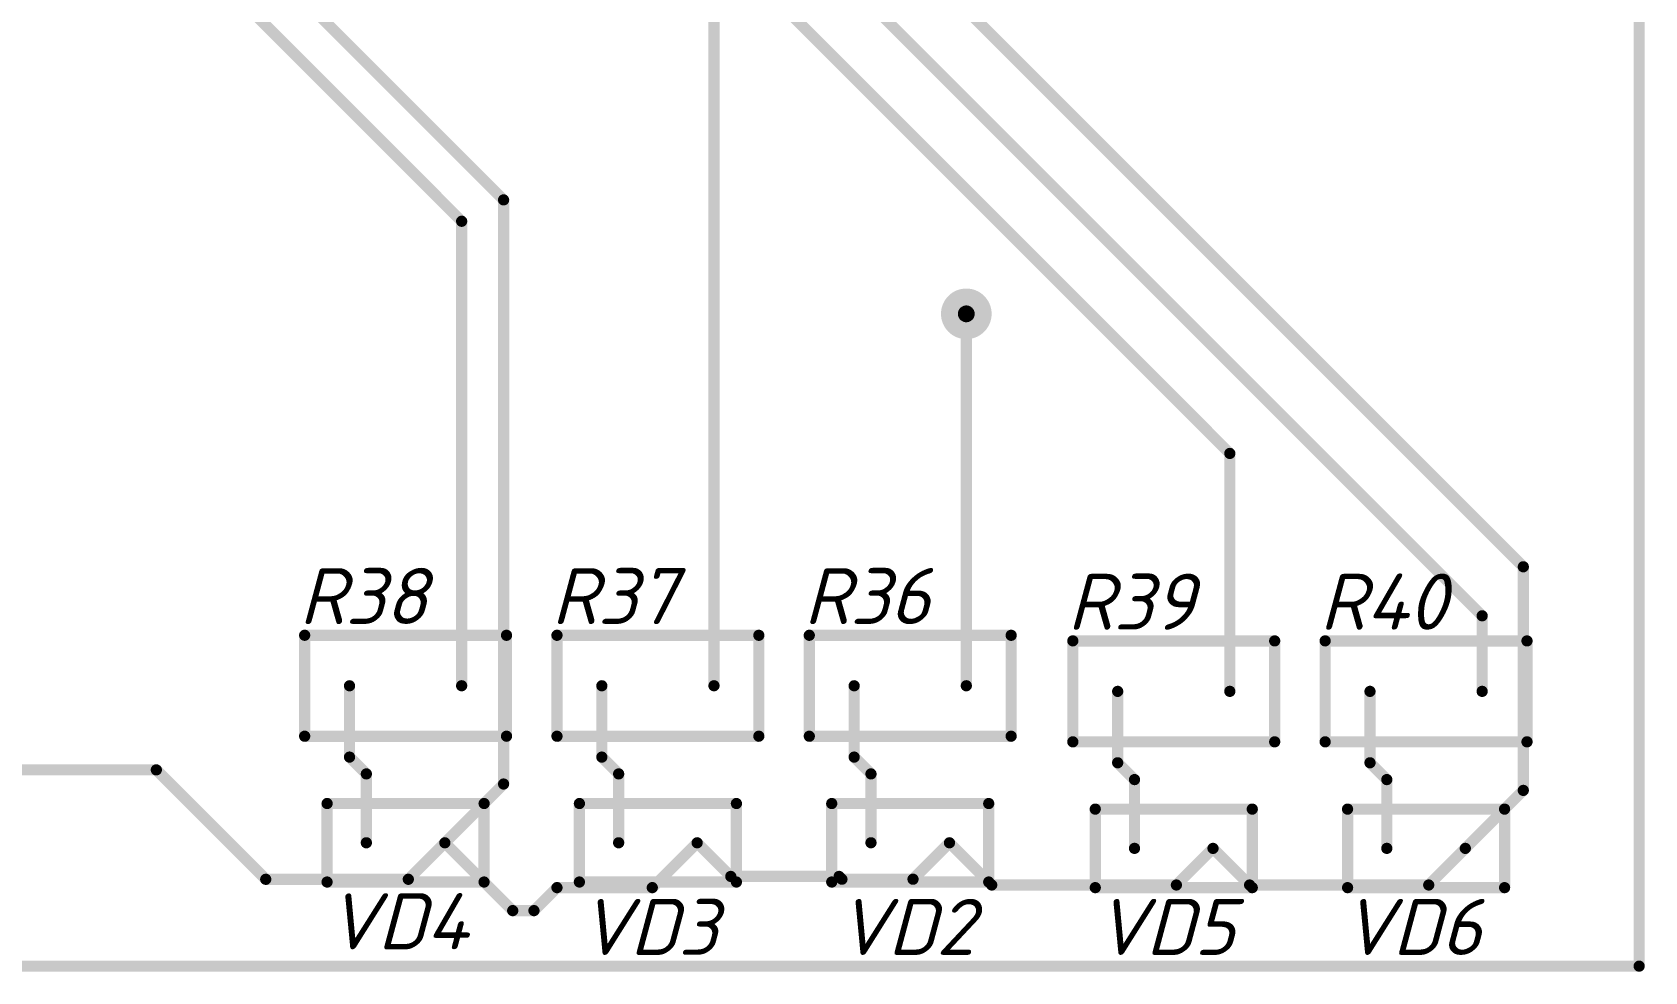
# Model space of a CAD drawing. Header units: millimetres. Extents: x -578 to 740, y 82 to 629.
# Drawn here: x 80.4 to 137.9, y 302.3 to 335.8 of the extents above; entities that cross this region are included whole.
import ezdxf

# ---------------------------------------------------------------- set-up
doc = ezdxf.new("R2010")
doc.units = ezdxf.units.MM
doc.header["$LTSCALE"] = 0.5
doc.layers.get('0').update_dxf_attribs({"lineweight": 60})
doc.layers.add('TopOverlay', color=2, linetype='Continuous')
doc.styles.get("Standard").update_dxf_attribs({"font": 'isocpeui.ttf', "width": 0.9})

# ---------------------------------------------------------------- blocks, each defined once
blk = doc.blocks.new('CH0805R_77')
at = {"layer": 'TopOverlay', "const_width": 0.1999996}
for points in [[(1.79997608, 0.90000836), (-1.80001672, 0.90000836)], [(-1.80001672, 0.90000836), (-1.80001672, -0.89998804)], [(1.79997608, 0.90000836), (1.79997608, -0.89998804)], [(1.79997608, -0.89998804), (-1.80001672, -0.89998804)]]:
    blk.add_lwpolyline(points, dxfattribs=at)
at = {"layer": 'TopOverlay', "const_width": 0.0999998}
for points in [[(-1.85001662, 0.90000836, 1), (-1.75001682, 0.90000836, 1)], [(-1.85001662, 0.90000836, 1), (-1.75001682, 0.90000836, 1)], [(1.74997618, 0.90000836, 1), (1.84997598, 0.90000836, 1)], [(1.74997618, 0.90000836, 1), (1.84997598, 0.90000836, 1)], [(-1.85001662, -0.89998804, 1), (-1.75001682, -0.89998804, 1)], [(-1.85001662, -0.89998804, 1), (-1.75001682, -0.89998804, 1)], [(1.74997618, -0.89998804, 1), (1.84997598, -0.89998804, 1)], [(1.74997618, -0.89998804, 1), (1.84997598, -0.89998804, 1)]]:
    blk.add_lwpolyline(points, format="xyb", close=True, dxfattribs=at)
blk = doc.blocks.new('CH0805R_78')
at = {"layer": 'TopOverlay', "const_width": 0.1999996}
for points in [[(1.79999132, 0.90000836), (-1.80000148, 0.90000836)], [(-1.80000148, 0.90000836), (-1.80000148, -0.89998804)], [(1.79999132, 0.90000836), (1.79999132, -0.89998804)], [(1.79999132, -0.89998804), (-1.80000148, -0.89998804)]]:
    blk.add_lwpolyline(points, dxfattribs=at)
at = {"layer": 'TopOverlay', "const_width": 0.0999998}
for points in [[(-1.85000138, 0.90000836, 1), (-1.75000158, 0.90000836, 1)], [(-1.85000138, 0.90000836, 1), (-1.75000158, 0.90000836, 1)], [(1.74999142, 0.90000836, 1), (1.84999122, 0.90000836, 1)], [(1.74999142, 0.90000836, 1), (1.84999122, 0.90000836, 1)], [(-1.85000138, -0.89998804, 1), (-1.75000158, -0.89998804, 1)], [(-1.85000138, -0.89998804, 1), (-1.75000158, -0.89998804, 1)], [(1.74999142, -0.89998804, 1), (1.84999122, -0.89998804, 1)], [(1.74999142, -0.89998804, 1), (1.84999122, -0.89998804, 1)]]:
    blk.add_lwpolyline(points, format="xyb", close=True, dxfattribs=at)
blk = doc.blocks.new('CH0805R_79')
at = {"layer": 'TopOverlay', "const_width": 0.1999996}
for points in [[(1.8000091, 0.90000836), (-1.7999837, 0.90000836)], [(-1.7999837, 0.90000836), (-1.7999837, -0.89998804)], [(1.8000091, 0.90000836), (1.8000091, -0.89998804)], [(1.8000091, -0.89998804), (-1.7999837, -0.89998804)]]:
    blk.add_lwpolyline(points, dxfattribs=at)
at = {"layer": 'TopOverlay', "const_width": 0.0999998}
for points in [[(-1.8499836, 0.90000836, 1), (-1.7499838, 0.90000836, 1)], [(-1.8499836, 0.90000836, 1), (-1.7499838, 0.90000836, 1)], [(1.7500092, 0.90000836, 1), (1.850009, 0.90000836, 1)], [(1.7500092, 0.90000836, 1), (1.850009, 0.90000836, 1)], [(-1.8499836, -0.89998804, 1), (-1.7499838, -0.89998804, 1)], [(-1.8499836, -0.89998804, 1), (-1.7499838, -0.89998804, 1)], [(1.7500092, -0.89998804, 1), (1.850009, -0.89998804, 1)], [(1.7500092, -0.89998804, 1), (1.850009, -0.89998804, 1)]]:
    blk.add_lwpolyline(points, format="xyb", close=True, dxfattribs=at)
blk = doc.blocks.new('CH0805R_80')
at = {"layer": 'TopOverlay', "const_width": 0.1999996}
for points in [[(1.80001164, 0.89998296), (-1.79998116, 0.89998296)], [(-1.79998116, 0.89998296), (-1.79998116, -0.9000134399999999)], [(1.80001164, 0.89998296), (1.80001164, -0.9000134399999999)], [(1.80001164, -0.9000134399999999), (-1.79998116, -0.9000134399999999)]]:
    blk.add_lwpolyline(points, dxfattribs=at)
at = {"layer": 'TopOverlay', "const_width": 0.0999998}
for points in [[(-1.84998106, 0.89998296, 1), (-1.74998126, 0.89998296, 1)], [(-1.84998106, 0.89998296, 1), (-1.74998126, 0.89998296, 1)], [(1.75001174, 0.89998296, 1), (1.85001154, 0.89998296, 1)], [(1.75001174, 0.89998296, 1), (1.85001154, 0.89998296, 1)], [(-1.84998106, -0.9000134399999999, 1), (-1.74998126, -0.9000134399999999, 1)], [(-1.84998106, -0.9000134399999999, 1), (-1.74998126, -0.9000134399999999, 1)], [(1.75001174, -0.9000134399999999, 1), (1.85001154, -0.9000134399999999, 1)], [(1.75001174, -0.9000134399999999, 1), (1.85001154, -0.9000134399999999, 1)]]:
    blk.add_lwpolyline(points, format="xyb", close=True, dxfattribs=at)
blk = doc.blocks.new('CH0805R_81')
at = {"layer": 'TopOverlay', "const_width": 0.1999996}
for points in [[(1.79999132, 0.89998296), (-1.80000148, 0.89998296)], [(-1.80000148, 0.89998296), (-1.80000148, -0.9000134399999999)], [(1.79999132, 0.89998296), (1.79999132, -0.9000134399999999)], [(1.79999132, -0.9000134399999999), (-1.80000148, -0.9000134399999999)]]:
    blk.add_lwpolyline(points, dxfattribs=at)
at = {"layer": 'TopOverlay', "const_width": 0.0999998}
for points in [[(-1.85000138, 0.89998296, 1), (-1.75000158, 0.89998296, 1)], [(-1.85000138, 0.89998296, 1), (-1.75000158, 0.89998296, 1)], [(1.74999142, 0.89998296, 1), (1.84999122, 0.89998296, 1)], [(1.74999142, 0.89998296, 1), (1.84999122, 0.89998296, 1)], [(-1.85000138, -0.9000134399999999, 1), (-1.75000158, -0.9000134399999999, 1)], [(-1.85000138, -0.9000134399999999, 1), (-1.75000158, -0.9000134399999999, 1)], [(1.74999142, -0.9000134399999999, 1), (1.84999122, -0.9000134399999999, 1)], [(1.74999142, -0.9000134399999999, 1), (1.84999122, -0.9000134399999999, 1)]]:
    blk.add_lwpolyline(points, format="xyb", close=True, dxfattribs=at)
blk = doc.blocks.new('CH0603LB_82')
at = {"layer": 'TopOverlay', "const_width": 0.1999996}
for points in [[(-1.39997688, 0.6999935199999999), (1.40001752, 0.6999935199999999)], [(-1.39997688, -0.7000036799999999), (-1.39997688, 0.6999935199999999)], [(1.40001752, -0.7000036799999999), (1.40001752, 0.6999935199999999)], [(-1.39997688, -0.7000036799999999), (1.40001752, -0.7000036799999999)]]:
    blk.add_lwpolyline(points, dxfattribs=at)
at = {"layer": 'TopOverlay', "const_width": 0.0999998}
for points in [[(-1.44997678, 0.6999935199999999, 1), (-1.34997698, 0.6999935199999999, 1)], [(-1.44997678, 0.6999935199999999, 1), (-1.34997698, 0.6999935199999999, 1)], [(1.35001762, 0.6999935199999999, 1), (1.45001742, 0.6999935199999999, 1)], [(1.35001762, 0.6999935199999999, 1), (1.45001742, 0.6999935199999999, 1)], [(-1.44997678, -0.7000036799999999, 1), (-1.34997698, -0.7000036799999999, 1)], [(-1.44997678, -0.7000036799999999, 1), (-1.34997698, -0.7000036799999999, 1)], [(1.35001762, -0.7000036799999999, 1), (1.45001742, -0.7000036799999999, 1)], [(1.35001762, -0.7000036799999999, 1), (1.45001742, -0.7000036799999999, 1)]]:
    blk.add_lwpolyline(points, format="xyb", close=True, dxfattribs=at)
blk = doc.blocks.new('CH0603LB_83')
at = {"layer": 'TopOverlay', "const_width": 0.1999996}
for points in [[(-1.39999212, 0.6999935199999999), (1.40000228, 0.6999935199999999)], [(-1.39999212, -0.7000036799999999), (-1.39999212, 0.6999935199999999)], [(1.40000228, -0.7000036799999999), (1.40000228, 0.6999935199999999)], [(-1.39999212, -0.7000036799999999), (1.40000228, -0.7000036799999999)]]:
    blk.add_lwpolyline(points, dxfattribs=at)
at = {"layer": 'TopOverlay', "const_width": 0.0999998}
for points in [[(-1.44999202, 0.6999935199999999, 1), (-1.34999222, 0.6999935199999999, 1)], [(-1.44999202, 0.6999935199999999, 1), (-1.34999222, 0.6999935199999999, 1)], [(1.35000238, 0.6999935199999999, 1), (1.45000218, 0.6999935199999999, 1)], [(1.35000238, 0.6999935199999999, 1), (1.45000218, 0.6999935199999999, 1)], [(-1.44999202, -0.7000036799999999, 1), (-1.34999222, -0.7000036799999999, 1)], [(-1.44999202, -0.7000036799999999, 1), (-1.34999222, -0.7000036799999999, 1)], [(1.35000238, -0.7000036799999999, 1), (1.45000218, -0.7000036799999999, 1)], [(1.35000238, -0.7000036799999999, 1), (1.45000218, -0.7000036799999999, 1)]]:
    blk.add_lwpolyline(points, format="xyb", close=True, dxfattribs=at)
blk = doc.blocks.new('CH0603LB_84')
at = {"layer": 'TopOverlay', "const_width": 0.1999996}
for points in [[(-1.4000099, 0.6999935199999999), (1.3999845, 0.6999935199999999)], [(-1.4000099, -0.7000036799999999), (-1.4000099, 0.6999935199999999)], [(1.3999845, -0.7000036799999999), (1.3999845, 0.6999935199999999)], [(-1.4000099, -0.7000036799999999), (1.3999845, -0.7000036799999999)]]:
    blk.add_lwpolyline(points, dxfattribs=at)
at = {"layer": 'TopOverlay', "const_width": 0.0999998}
for points in [[(-1.4500098, 0.6999935199999999, 1), (-1.35001, 0.6999935199999999, 1)], [(-1.4500098, 0.6999935199999999, 1), (-1.35001, 0.6999935199999999, 1)], [(1.3499846, 0.6999935199999999, 1), (1.4499844, 0.6999935199999999, 1)], [(1.3499846, 0.6999935199999999, 1), (1.4499844, 0.6999935199999999, 1)], [(-1.4500098, -0.7000036799999999, 1), (-1.35001, -0.7000036799999999, 1)], [(-1.4500098, -0.7000036799999999, 1), (-1.35001, -0.7000036799999999, 1)], [(1.3499846, -0.7000036799999999, 1), (1.4499844, -0.7000036799999999, 1)], [(1.3499846, -0.7000036799999999, 1), (1.4499844, -0.7000036799999999, 1)]]:
    blk.add_lwpolyline(points, format="xyb", close=True, dxfattribs=at)
blk = doc.blocks.new('CH0603LB_85')
at = {"layer": 'TopOverlay', "const_width": 0.1999996}
for points in [[(-1.40001244, 0.70001892), (1.39998196, 0.70001892)], [(-1.40001244, -0.69997828), (-1.40001244, 0.70001892)], [(1.39998196, -0.69997828), (1.39998196, 0.70001892)], [(-1.40001244, -0.69997828), (1.39998196, -0.69997828)]]:
    blk.add_lwpolyline(points, dxfattribs=at)
at = {"layer": 'TopOverlay', "const_width": 0.0999998}
for points in [[(-1.45001234, 0.70001892, 1), (-1.35001254, 0.70001892, 1)], [(-1.45001234, 0.70001892, 1), (-1.35001254, 0.70001892, 1)], [(1.34998206, 0.70001892, 1), (1.44998186, 0.70001892, 1)], [(1.34998206, 0.70001892, 1), (1.44998186, 0.70001892, 1)], [(-1.45001234, -0.69997828, 1), (-1.35001254, -0.69997828, 1)], [(-1.45001234, -0.69997828, 1), (-1.35001254, -0.69997828, 1)], [(1.34998206, -0.69997828, 1), (1.44998186, -0.69997828, 1)], [(1.34998206, -0.69997828, 1), (1.44998186, -0.69997828, 1)]]:
    blk.add_lwpolyline(points, format="xyb", close=True, dxfattribs=at)
blk = doc.blocks.new('CH0603LB_86')
at = {"layer": 'TopOverlay', "const_width": 0.1999996}
for points in [[(-1.39999212, 0.70001892), (1.40000228, 0.70001892)], [(-1.39999212, -0.69997828), (-1.39999212, 0.70001892)], [(1.40000228, -0.69997828), (1.40000228, 0.70001892)], [(-1.39999212, -0.69997828), (1.40000228, -0.69997828)]]:
    blk.add_lwpolyline(points, dxfattribs=at)
at = {"layer": 'TopOverlay', "const_width": 0.0999998}
for points in [[(-1.44999202, 0.70001892, 1), (-1.34999222, 0.70001892, 1)], [(-1.44999202, 0.70001892, 1), (-1.34999222, 0.70001892, 1)], [(1.35000238, 0.70001892, 1), (1.45000218, 0.70001892, 1)], [(1.35000238, 0.70001892, 1), (1.45000218, 0.70001892, 1)], [(-1.44999202, -0.69997828, 1), (-1.34999222, -0.69997828, 1)], [(-1.44999202, -0.69997828, 1), (-1.34999222, -0.69997828, 1)], [(1.35000238, -0.69997828, 1), (1.45000218, -0.69997828, 1)], [(1.35000238, -0.69997828, 1), (1.45000218, -0.69997828, 1)]]:
    blk.add_lwpolyline(points, format="xyb", close=True, dxfattribs=at)

msp = doc.modelspace()

# ---------------------------------------------------------------- linework, layer by layer
at = {"const_width": 0.3999992}
for points in [[(137.7116171045586, 302.499427787962), (137.7116171045586, 462.499412587962)], [(65.28239950455855, 359.495402187962), (95.71159950455854, 329.066202187962)], [(98.62924670455857, 348.476983787962), (132.1116283045586, 314.994602187962)], [(97.76564670455855, 346.131750987962), (123.1115955045586, 320.785802187962)], [(108.9115731045586, 341.410602187962), (133.5796467045586, 316.742528587962)], [(87.31161630455858, 339.723432587962), (97.20684670455859, 329.828202187962)], [(104.7116323045586, 312.499407787962), (104.7116323045586, 337.919016587962)], [(97.20684670455859, 308.994614187962), (97.20684670455859, 329.828202187962)], [(95.71159950455854, 312.499407787962), (95.71159950455854, 329.066202187962)], [(113.7116651045586, 312.499407787962), (113.7116651045586, 325.764202187962)], [(123.1115955045586, 312.299357387962), (123.1115955045586, 320.785802187962)], [(133.5796467045586, 308.767436587962), (133.5796467045586, 316.742528587962)], [(132.1116283045586, 312.299357387962), (132.1116283045586, 314.994602187962)], [(91.71160750455857, 309.955851787962), (91.71160750455857, 312.499407787962)], [(100.7116403045586, 309.955750187962), (100.7116403045586, 312.499407787962)], [(109.7116731045585, 309.955750187962), (109.7116731045585, 312.499407787962)], [(119.1116035045586, 309.752651787962), (119.1116035045586, 312.299357387962)], [(128.1116363045585, 309.752550187962), (128.1116363045585, 312.299357387962)], [(91.71160750455857, 309.955851787962), (92.31165710455855, 309.355802187962)], [(100.7116403045586, 309.955750187962), (101.3115883045585, 309.355802187962)], [(109.7116731045585, 309.955750187962), (110.3116211045586, 309.355802187962)], [(75.15964670455855, 309.499362987962), (84.82048590455855, 309.499362987962)], [(84.82048590455855, 309.499362987962), (88.72324670455856, 305.596602187962)], [(92.31165710455855, 306.899418987962), (92.31165710455855, 309.355802187962)], [(101.3115883045585, 306.899418987962), (101.3115883045585, 309.355802187962)], [(110.3116211045586, 306.899418987962), (110.3116211045586, 309.355802187962)], [(119.1116035045586, 309.752651787962), (119.7116531045585, 309.152602187962)], [(128.1116363045585, 309.752550187962), (128.7115843045585, 309.152602187962)], [(95.11165150455855, 306.899418987962), (97.20684670455859, 308.994614187962)], [(119.7116531045585, 306.699368587962), (119.7116531045585, 309.152602187962)], [(128.7115843045585, 306.699368587962), (128.7115843045585, 309.152602187962)], [(131.5115787045585, 306.699368587962), (133.5796467045586, 308.767436587962)], [(93.80883470455854, 305.596602187962), (95.11165150455855, 306.899418987962)], [(95.11165150455855, 306.899418987962), (97.53206830455855, 304.479002187962)], [(102.5115401845586, 305.299376467962), (104.1115827045585, 306.899418987962)], [(104.1115827045585, 306.899418987962), (105.3116260245586, 305.699375667962)], [(111.8116130245585, 305.599416507962), (113.1116155045585, 306.899418987962)], [(113.1116155045585, 306.899418987962), (114.6176323045586, 305.393402187962)], [(121.2056811045586, 305.393402187962), (122.5116475045585, 306.699368587962)], [(122.5116475045585, 306.699368587962), (123.8176139045586, 305.393402187962)], [(130.2056123045585, 305.393402187962), (131.5115787045585, 306.699368587962)], [(88.72324670455856, 305.596602187962), (93.80883470455854, 305.596602187962)], [(98.29124890455859, 304.479002187962), (99.11162318455854, 305.299376467962)], [(99.11162318455854, 305.299376467962), (102.5115401845586, 305.299376467962)], [(105.3116260245586, 305.699375667962), (109.1752657445585, 305.699375667962)], [(109.1752657445585, 305.699375667962), (109.2752249045586, 305.599416507962)], [(109.2752249045586, 305.599416507962), (111.8116130245585, 305.599416507962)], [(114.6176323045586, 305.393402187962), (121.2056811045586, 305.393402187962)], [(123.8176139045586, 305.393402187962), (130.2056123045585, 305.393402187962)], [(97.53206830455855, 304.479002187962), (98.29124890455859, 304.479002187962)], [(-62.28838929544142, 302.499427787962), (137.7116171045586, 302.499427787962)]]:
    msp.add_lwpolyline(points, dxfattribs=at)
for points, const_width in [([(97.10684690455855, 329.828202187962, 1), (97.30684650455856, 329.828202187962, 1)], 0.1999996), ([(97.10684690455855, 329.828202187962, 1), (97.30684650455856, 329.828202187962, 1)], 0.1999996), ([(95.61159970455856, 329.066202187962, 1), (95.81159930455857, 329.066202187962, 1)], 0.1999996), ([(95.61159970455856, 329.066202187962, 1), (95.81159930455857, 329.066202187962, 1)], 0.1999996), ([(113.2600632645585, 325.764202187962, 1), (114.1632669445585, 325.764202187962, 1)], 0.9031986), ([(113.3616632645586, 325.764202187962, 1), (114.0616669445586, 325.764202187962, 1)], 0.6999985999999999), ([(113.5616679445586, 325.764202187962, 1), (113.8616622645586, 325.764202187962, 1)], 0.2999994), ([(113.6116653045586, 325.764202187962, 1), (113.8116649045585, 325.764202187962, 1)], 0.1999996), ([(123.0115957045585, 320.785802187962, 1), (123.2115953045586, 320.785802187962, 1)], 0.1999996), ([(123.0115957045585, 320.785802187962, 1), (123.2115953045586, 320.785802187962, 1)], 0.1999996), ([(133.4796469045585, 316.742528587962, 1), (133.6796465045585, 316.742528587962, 1)], 0.1999996), ([(133.4796469045585, 316.742528587962, 1), (133.6796465045585, 316.742528587962, 1)], 0.1999996), ([(132.0116285045585, 314.994602187962, 1), (132.2116281045585, 314.994602187962, 1)], 0.1999996), ([(132.0116285045585, 314.994602187962, 1), (132.2116281045585, 314.994602187962, 1)], 0.1999996), ([(91.61160770455854, 312.499407787962, 1), (91.81160730455855, 312.499407787962, 1)], 0.1999996), ([(95.61159970455856, 312.499407787962, 1), (95.81159930455857, 312.499407787962, 1)], 0.1999996), ([(100.6116405045586, 312.499407787962, 1), (100.8116401045585, 312.499407787962, 1)], 0.1999996), ([(104.6116325045585, 312.499407787962, 1), (104.8116321045586, 312.499407787962, 1)], 0.1999996), ([(109.6116733045586, 312.499407787962, 1), (109.8116729045586, 312.499407787962, 1)], 0.1999996), ([(113.6116653045586, 312.499407787962, 1), (113.8116649045585, 312.499407787962, 1)], 0.1999996), ([(119.0116037045586, 312.299357387962, 1), (119.2116033045585, 312.299357387962, 1)], 0.1999996), ([(123.0115957045585, 312.299357387962, 1), (123.2115953045586, 312.299357387962, 1)], 0.1999996), ([(128.0116365045586, 312.299357387962, 1), (128.2116361045586, 312.299357387962, 1)], 0.1999996), ([(132.0116285045585, 312.299357387962, 1), (132.2116281045585, 312.299357387962, 1)], 0.1999996), ([(91.61160770455854, 309.955851787962, 1), (91.81160730455855, 309.955851787962, 1)], 0.1999996), ([(91.61160770455854, 309.955851787962, 1), (91.81160730455855, 309.955851787962, 1)], 0.1999996), ([(100.6116405045586, 309.955750187962, 1), (100.8116401045585, 309.955750187962, 1)], 0.1999996), ([(100.6116405045586, 309.955750187962, 1), (100.8116401045585, 309.955750187962, 1)], 0.1999996), ([(109.6116733045586, 309.955750187962, 1), (109.8116729045586, 309.955750187962, 1)], 0.1999996), ([(109.6116733045586, 309.955750187962, 1), (109.8116729045586, 309.955750187962, 1)], 0.1999996), ([(84.72048610455857, 309.499362987962, 1), (84.92048570455859, 309.499362987962, 1)], 0.1999996), ([(84.72048610455857, 309.499362987962, 1), (84.92048570455859, 309.499362987962, 1)], 0.1999996), ([(92.21165730455857, 309.355802187962, 1), (92.41165690455858, 309.355802187962, 1)], 0.1999996), ([(92.21165730455857, 309.355802187962, 1), (92.41165690455858, 309.355802187962, 1)], 0.1999996), ([(101.2115885045586, 309.355802187962, 1), (101.4115881045586, 309.355802187962, 1)], 0.1999996), ([(101.2115885045586, 309.355802187962, 1), (101.4115881045586, 309.355802187962, 1)], 0.1999996), ([(110.2116213045585, 309.355802187962, 1), (110.4116209045586, 309.355802187962, 1)], 0.1999996), ([(110.2116213045585, 309.355802187962, 1), (110.4116209045586, 309.355802187962, 1)], 0.1999996), ([(119.0116037045586, 309.752651787962, 1), (119.2116033045585, 309.752651787962, 1)], 0.1999996), ([(119.0116037045586, 309.752651787962, 1), (119.2116033045585, 309.752651787962, 1)], 0.1999996), ([(128.0116365045586, 309.752550187962, 1), (128.2116361045586, 309.752550187962, 1)], 0.1999996), ([(128.0116365045586, 309.752550187962, 1), (128.2116361045586, 309.752550187962, 1)], 0.1999996), ([(97.10684690455855, 308.994614187962, 1), (97.30684650455856, 308.994614187962, 1)], 0.1999996), ([(97.10684690455855, 308.994614187962, 1), (97.30684650455856, 308.994614187962, 1)], 0.1999996), ([(119.6116533045586, 309.152602187962, 1), (119.8116529045586, 309.152602187962, 1)], 0.1999996), ([(119.6116533045586, 309.152602187962, 1), (119.8116529045586, 309.152602187962, 1)], 0.1999996), ([(128.6115845045586, 309.152602187962, 1), (128.8115841045586, 309.152602187962, 1)], 0.1999996), ([(128.6115845045586, 309.152602187962, 1), (128.8115841045586, 309.152602187962, 1)], 0.1999996), ([(133.4796469045585, 308.767436587962, 1), (133.6796465045585, 308.767436587962, 1)], 0.1999996), ([(133.4796469045585, 308.767436587962, 1), (133.6796465045585, 308.767436587962, 1)], 0.1999996), ([(92.21165730455857, 306.899418987962, 1), (92.41165690455858, 306.899418987962, 1)], 0.1999996), ([(95.01165170455857, 306.899418987962, 1), (95.21165130455859, 306.899418987962, 1)], 0.1999996), ([(95.01165170455857, 306.899418987962, 1), (95.21165130455859, 306.899418987962, 1)], 0.1999996), ([(95.01165170455857, 306.899418987962, 1), (95.21165130455859, 306.899418987962, 1)], 0.1999996), ([(101.2115885045586, 306.899418987962, 1), (101.4115881045586, 306.899418987962, 1)], 0.1999996), ([(104.0115829045586, 306.899418987962, 1), (104.2115825045586, 306.899418987962, 1)], 0.1999996), ([(104.0115829045586, 306.899418987962, 1), (104.2115825045586, 306.899418987962, 1)], 0.1999996), ([(110.2116213045585, 306.899418987962, 1), (110.4116209045586, 306.899418987962, 1)], 0.1999996), ([(113.0116157045586, 306.899418987962, 1), (113.2116153045586, 306.899418987962, 1)], 0.1999996), ([(113.0116157045586, 306.899418987962, 1), (113.2116153045586, 306.899418987962, 1)], 0.1999996), ([(119.6116533045586, 306.699368587962, 1), (119.8116529045586, 306.699368587962, 1)], 0.1999996), ([(122.4116477045586, 306.699368587962, 1), (122.6116473045586, 306.699368587962, 1)], 0.1999996), ([(122.4116477045586, 306.699368587962, 1), (122.6116473045586, 306.699368587962, 1)], 0.1999996), ([(128.6115845045586, 306.699368587962, 1), (128.8115841045586, 306.699368587962, 1)], 0.1999996), ([(131.4115789045586, 306.699368587962, 1), (131.6115785045586, 306.699368587962, 1)], 0.1999996), ([(131.4115789045586, 306.699368587962, 1), (131.6115785045586, 306.699368587962, 1)], 0.1999996), ([(88.62324690455858, 305.596602187962, 1), (88.82324650455854, 305.596602187962, 1)], 0.1999996), ([(88.62324690455858, 305.596602187962, 1), (88.82324650455854, 305.596602187962, 1)], 0.1999996), ([(93.70883490455856, 305.596602187962, 1), (93.90883450455857, 305.596602187962, 1)], 0.1999996), ([(93.70883490455856, 305.596602187962, 1), (93.90883450455857, 305.596602187962, 1)], 0.1999996), ([(99.01162338455856, 305.299376467962, 1), (99.21162298455857, 305.299376467962, 1)], 0.1999996), ([(99.01162338455856, 305.299376467962, 1), (99.21162298455857, 305.299376467962, 1)], 0.1999996), ([(102.4115403845586, 305.299376467962, 1), (102.6115399845585, 305.299376467962, 1)], 0.1999996), ([(102.4115403845586, 305.299376467962, 1), (102.6115399845585, 305.299376467962, 1)], 0.1999996), ([(105.2116262245586, 305.699375667962, 1), (105.4116258245585, 305.699375667962, 1)], 0.1999996), ([(105.2116262245586, 305.699375667962, 1), (105.4116258245585, 305.699375667962, 1)], 0.1999996), ([(109.0752659445586, 305.699375667962, 1), (109.2752655445586, 305.699375667962, 1)], 0.1999996), ([(109.0752659445586, 305.699375667962, 1), (109.2752655445586, 305.699375667962, 1)], 0.1999996), ([(109.1752251045585, 305.599416507962, 1), (109.3752247045585, 305.599416507962, 1)], 0.1999996), ([(109.1752251045585, 305.599416507962, 1), (109.3752247045585, 305.599416507962, 1)], 0.1999996), ([(111.7116132245586, 305.599416507962, 1), (111.9116128245586, 305.599416507962, 1)], 0.1999996), ([(111.7116132245586, 305.599416507962, 1), (111.9116128245586, 305.599416507962, 1)], 0.1999996), ([(114.5176325045585, 305.393402187962, 1), (114.7176321045586, 305.393402187962, 1)], 0.1999996), ([(114.5176325045585, 305.393402187962, 1), (114.7176321045586, 305.393402187962, 1)], 0.1999996), ([(121.1056813045586, 305.393402187962, 1), (121.3056809045585, 305.393402187962, 1)], 0.1999996), ([(121.1056813045586, 305.393402187962, 1), (121.3056809045585, 305.393402187962, 1)], 0.1999996), ([(123.7176141045585, 305.393402187962, 1), (123.9176137045586, 305.393402187962, 1)], 0.1999996), ([(123.7176141045585, 305.393402187962, 1), (123.9176137045586, 305.393402187962, 1)], 0.1999996), ([(130.1056125045586, 305.393402187962, 1), (130.3056121045586, 305.393402187962, 1)], 0.1999996), ([(130.1056125045586, 305.393402187962, 1), (130.3056121045586, 305.393402187962, 1)], 0.1999996), ([(97.43206850455857, 304.479002187962, 1), (97.63206810455858, 304.479002187962, 1)], 0.1999996), ([(97.43206850455857, 304.479002187962, 1), (97.63206810455858, 304.479002187962, 1)], 0.1999996), ([(98.19124910455855, 304.479002187962, 1), (98.39124870455856, 304.479002187962, 1)], 0.1999996), ([(98.19124910455855, 304.479002187962, 1), (98.39124870455856, 304.479002187962, 1)], 0.1999996), ([(137.6116173045585, 302.499427787962, 1), (137.8116169045585, 302.499427787962, 1)], 0.1999996), ([(137.6116173045585, 302.499427787962, 1), (137.8116169045585, 302.499427787962, 1)], 0.1999996)]:
    msp.add_lwpolyline(points, format="xyb", close=True, dxfattribs=dict(const_width=const_width))

# ---------------------------------------------------------------- block references
at = {"xscale": 2, "yscale": 2, "zscale": 2, "rotation": 180}
for name, p in [('CH0805R_79', (93.71162890455855, 312.499377307962)), ('CH0805R_78', (102.7116261445586, 312.499377307962)), ('CH0805R_77', (111.7116284645585, 312.499377307962)), ('CH0805R_80', (121.1116299845585, 312.299377707962)), ('CH0805R_81', (130.1116221445586, 312.299377707962))]:
    msp.add_blockref(name, p, dxfattribs=at)
at = {"xscale": 2, "yscale": 2, "zscale": 2}
for name, p in [('CH0603LB_84', (93.71162890455855, 306.899378347962)), ('CH0603LB_83', (102.7116261445586, 306.899378347962)), ('CH0603LB_82', (111.7116284645585, 306.899378347962)), ('CH0603LB_85', (121.1116299845585, 306.699378747962)), ('CH0603LB_86', (130.1116221445586, 306.699378747962))]:
    msp.add_blockref(name, p, dxfattribs=at)

# ---------------------------------------------------------------- texts
for s, p in [('R38', (89.91162126455856, 314.699377987962)), ('R37', (98.91162358455858, 314.699377987962)), ('R36', (107.9116208245586, 314.699377987962)), ('R39', (117.3116223445585, 314.499378387962)), ('R40', (126.3116246645586, 314.499378387962)), ('VD4', (90.91161926455857, 303.099375787962)), ('VD3', (99.91162158455853, 302.899376187962)), ('VD2', (109.1116184245586, 302.899376187962)), ('VD5', (118.3116203445585, 302.899376187962)), ('VD6', (127.1116230645586, 302.899376187962))]:
    msp.add_text(s, height=2).set_placement(p)

doc.saveas('drawing.dxf')
